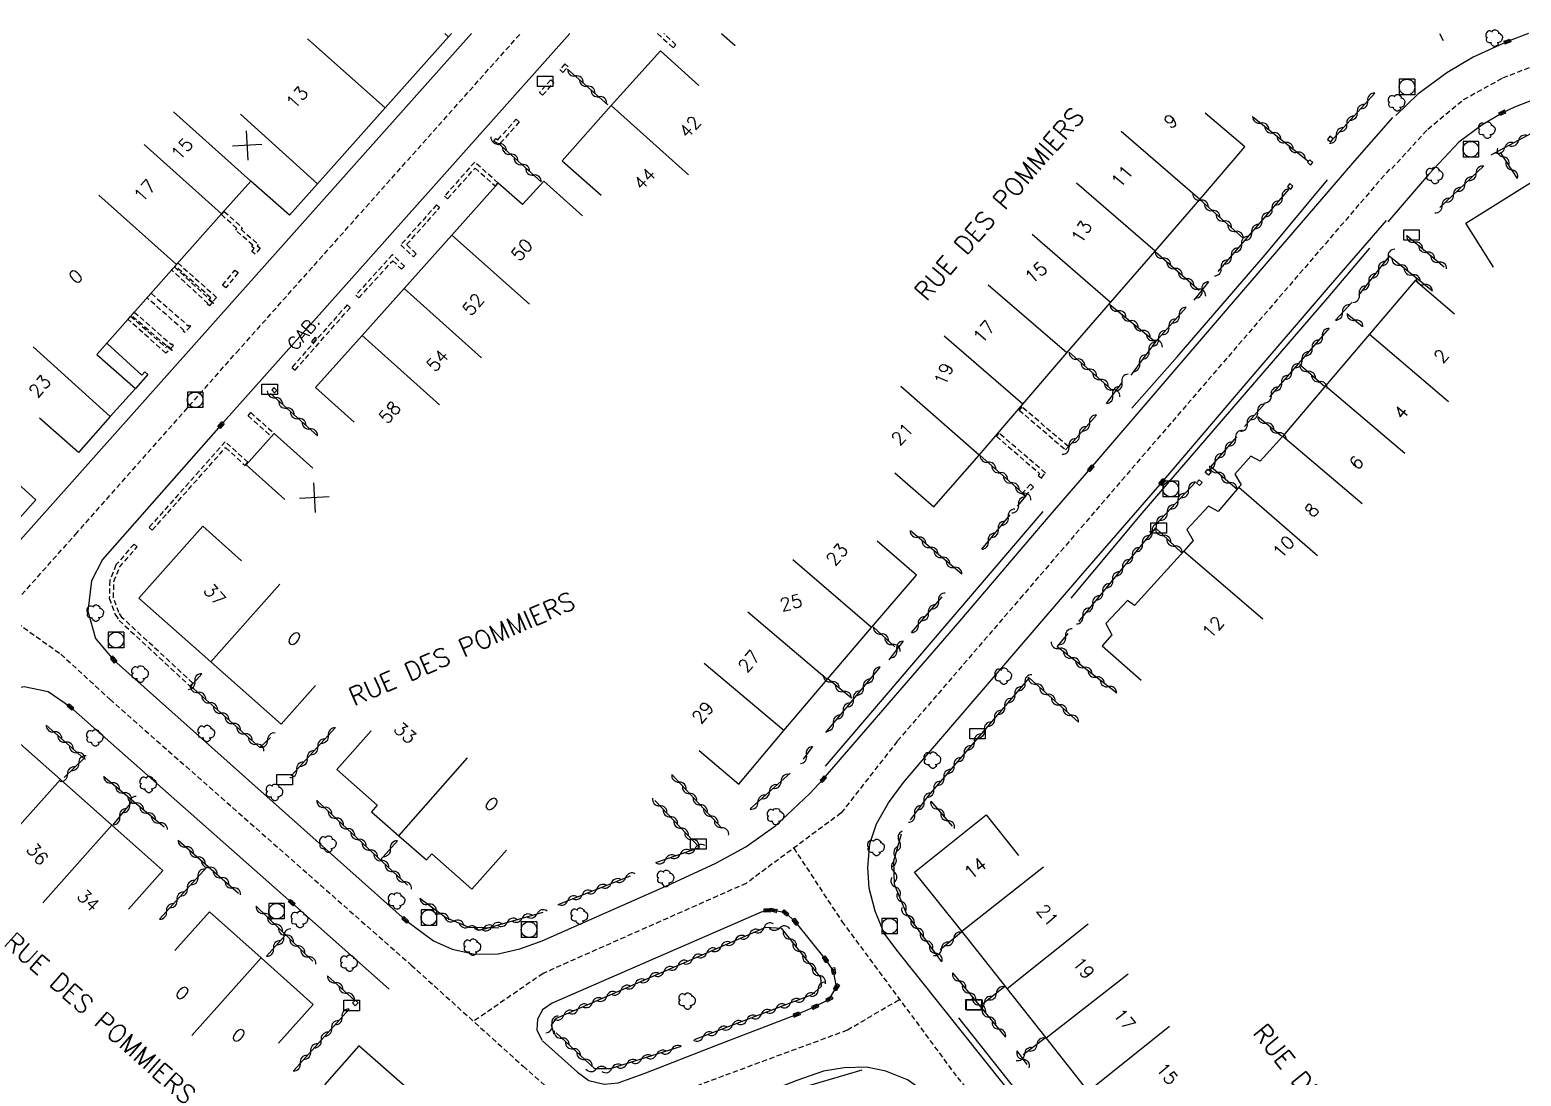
# Model space of a CAD drawing. Header units: millimetres. Extents: x 133000 to 134000, y 143000 to 144000.
# Drawn here: x 133441.8 to 133585.3, y 143899.7 to 144000.3 of the extents above; entities that cross this region are included whole.
import ezdxf
from ezdxf.enums import TextEntityAlignment as Align

# ---------------------------------------------------------------- set-up
doc = ezdxf.new("R2010")
doc.units = ezdxf.units.MM
doc.linetypes.add('DASHED', pattern=[0.75, 0.5, -0.25])
doc.layers.get('0').update_dxf_attribs({"linetype": 'CONTINUOUS'})
for name, color, linetype in [('W0001', 6, 'DASHED'), ('W0008', 7, 'CONTINUOUS'), ('W0100', 7, 'CONTINUOUS'), ('W0105', 7, 'CONTINUOUS'), ('W0112', 1, 'DASHED'), ('W0300', 7, 'CONTINUOUS'), ('W0302', 3, 'CONTINUOUS'), ('W0310', 3, 'CONTINUOUS'), ('W0322', 7, 'CONTINUOUS'), ('W0400', 7, 'CONTINUOUS'), ('W0420', 7, 'CONTINUOUS'), ('W0984', 7, 'CONTINUOUS'), ('W0989', 7, 'CONTINUOUS'), ('W0991', 7, 'CONTINUOUS'), ('W1102', 7, 'CONTINUOUS'), ('W1471', 7, 'CONTINUOUS')]:
    doc.layers.add(name, color=color, linetype=linetype)
doc.styles.get("Standard").update_dxf_attribs({"font": 'romans.shx', "width": 0.85})

# ---------------------------------------------------------------- blocks, each defined once
blk = doc.blocks.new('T1471')
at = {"color": 0, "linetype": 'Continuous', "flags": 128}
blk.add_lwpolyline([(-0.75, -0.5), (-0.75, 0.5), (0.75, 0.5), (0.75, -0.5), (-0.75, -0.5)], dxfattribs=at)
blk = doc.blocks.new('T300')
for p, q in [((-0.8, 0.51), (-0.86, 0.34)), ((-0.86, 0.34), (-0.86, 0.17)), ((-0.86, 0.17), (-0.74, 0.06)), ((-0.69, 0.63), (-0.8, 0.51)), ((-0.8, -0.06), (-0.74, 0.06)), ((-0.74, 0.06), (-0.69, 0.11)), ((-0.57, 0.69), (-0.69, 0.63)), ((-0.46, 0.69), (-0.57, 0.69)), ((-0.29, 0.63), (-0.46, 0.69)), ((-0.29, 0.63), (-0.17, 0.74)), ((-0.23, 0.57), (-0.29, 0.63)), ((-0.17, 0.74), (-0.06, 0.8)), ((-0.06, 0.8), (0.06, 0.8)), ((0.06, 0.8), (0.23, 0.74)), ((0.23, 0.74), (0.34, 0.63)), ((0.34, 0.63), (0.4, 0.51)), ((0.46, 0.46), (0.34, 0.46)), ((0.4, 0.51), (0.4, 0.46)), ((0.57, 0.4), (0.46, 0.46)), ((0.57, 0.4), (0.69, 0.29)), ((0.69, 0.29), (0.74, 0.17)), ((0.74, 0.06), (0.69, -0.17)), ((0.74, 0.17), (0.74, 0.06)), ((-0.8, -0.17), (-0.8, -0.06)), ((-0.8, -0.23), (-0.8, -0.17)), ((-0.74, -0.34), (-0.8, -0.23)), ((-0.69, -0.4), (-0.74, -0.34)), ((-0.51, -0.46), (-0.69, -0.4)), ((-0.4, -0.46), (-0.51, -0.46)), ((-0.4, -0.46), (-0.34, -0.46)), ((-0.34, -0.46), (-0.34, -0.4)), ((-0.34, -0.51), (-0.34, -0.46)), ((-0.29, -0.63), (-0.34, -0.51)), ((-0.17, -0.74), (-0.29, -0.63)), ((-0.06, -0.8), (-0.17, -0.74)), ((0.06, -0.8), (-0.06, -0.8)), ((0.17, -0.74), (0.06, -0.8)), ((0.23, -0.69), (0.17, -0.74)), ((0.29, -0.46), (0.23, -0.46)), ((0.29, -0.63), (0.23, -0.69)), ((0.46, -0.4), (0.29, -0.46)), ((0.34, -0.51), (0.29, -0.63)), ((0.34, -0.51), (0.34, -0.46)), ((0.57, -0.34), (0.46, -0.4)), ((0.63, -0.29), (0.57, -0.34)), ((0.69, -0.17), (0.63, -0.29))]:
    blk.add_line(p, q)
blk = doc.blocks.new('T420')
for p, q in [((0.75, 0.75), (-0.75, 0.75)), ((-0.75, 0.75), (-0.75, -0.75)), ((0.75, 0.75), (0.75, -0.75)), ((0.75, -0.75), (-0.75, -0.75))]:
    blk.add_line(p, q)
blk.add_ellipse((0, 0), major_axis=(-0.53, 0.53), ratio=1, start_param=3.926991, end_param=10.210176)
blk = doc.blocks.new('T400')
for p, q in [((-0.15, 0.3), (0.15, 0.3)), ((-0.15, -0.25), (-0.15, 0.3)), ((-0.15, 0.15), (0.15, 0.15)), ((-0.15, 0), (0.15, 0)), ((0.15, 0.3), (0.15, -0.25)), ((-0.15, -0.15), (0.15, -0.15)), ((-0.15, -0.25), (-0.15, -0.3)), ((-0.15, -0.3), (0.15, -0.3)), ((0.15, -0.3), (0.15, -0.25))]:
    blk.add_line(p, q)
blk = doc.blocks.new('t310o')
at = {"color": 0, "linetype": 'Continuous'}
for centre, start, end in [((-0.5, 0.38), 216.8699, 323.1304), ((0.5, -0.37), 36.8699, 143.1303)]:
    blk.add_arc(centre, 0.625, start, end, dxfattribs=at)
blk = doc.blocks.new('t991o')
at = {"color": 0, "linetype": 'Continuous'}
for p, q in [((-1, 1), (1, -1)), ((-1, -1), (1, 1))]:
    blk.add_line(p, q, dxfattribs=at)

msp = doc.modelspace()

# ---------------------------------------------------------------- linework, layer by layer
at = {"layer": 'W0001'}
for points in [[(133389.32, 143888), (133432.56, 143936.53), (133446.22, 143951.83), (133461.69, 143969.3), (133489.04, 144000)], [(133572.88, 143987), (133576.35, 143990.8), (133579.79, 143993.64), (133583.57, 143995.73), (133592.78, 143999.33), (133594.33, 144000)], [(133572.66, 143986.95), (133537.39, 143945.98), (133525.29, 143931.93), (133519.9, 143925.04), (133510.76, 143918.27), (133491.21, 143909.61), (133484.52, 143904.99)], [(133439.39, 143944.18), (133444.81, 143940.31), (133449.52, 143935.97), (133478.52, 143910.41), (133489.3, 143900.68), (133492.64, 143897.71), (133495.72, 143895.84), (133498.3, 143895.91), (133508.79, 143899.85)], [(133515.33, 143921.66), (133519.96, 143914.61), (133531.08, 143899.6), (133534.38, 143895.62), (133560.57, 143862.85), (133580.17, 143838.44), (133585.28, 143830.72)], [(133508.79, 143899.85), (133520.5, 143904.17), (133525.52, 143907.11)]]:
    msp.add_lwpolyline(points, dxfattribs=at)
at = {"layer": 'W0008'}
for points in [[(133493.78, 144000), (133460.21, 143962.33), (133448.83, 143949.4), (133447.77, 143947.37), (133447.39, 143944.46), (133448.13, 143941.82), (133449.88, 143939.78), (133477.94, 143914.76), (133480.66, 143912.74), (133482.47, 143911.93), (133484.63, 143911.46)], [(133467.01, 143980.56), (133484.33, 144000)], [(133586.03, 144000), (133584.01, 143999.22), (133580.7, 143997.73), (133578.19, 143996.22), (133575.4, 143994.16), (133573.26, 143992.1)], [(133615.4, 143952.62), (133614.76, 143954.99), (133608.59, 143977.14), (133604.45, 143992.07), (133603.16, 143994.71), (133601.41, 143996.36), (133598.46, 143997.6), (133595.42, 143997.08), (133584.7, 143992.93), (133583.53, 143992.37), (133581.55, 143991.19), (133579.32, 143989.55), (133576.44, 143986.48), (133572.5, 143981.9)], [(133484.71, 143911.46), (133486.89, 143911.5), (133488.97, 143911.98), (133491.11, 143912.73), (133503.6, 143918.25), (133507.84, 143920.2), (133510.73, 143921.77), (133513.6, 143923.82), (133516.88, 143926.92), (133518.18, 143928.3), (133531.32, 143943.47), (133540, 143953.67), (133543.92, 143958.19), (133557.27, 143973.74), (133569.34, 143987.76), (133572.97, 143991.91)], [(133541.81, 143891.11), (133525.26, 143911.85), (133524.05, 143913.49), (133523.16, 143915.58), (133522.59, 143917.8), (133522.46, 143919.79), (133522.66, 143922.08), (133523.3, 143923.99), (133524.44, 143926), (133525.9, 143927.96), (133527.71, 143930.13), (133543.14, 143948.08), (133550.78, 143956.86), (133558.88, 143966.33), (133566.99, 143975.81), (133572.36, 143982.02)], [(133467.01, 143980.56), (133417.62, 143925.2), (133413.91, 143920.97)], [(133476.4, 143908.08), (133467.03, 143916.41), (133445.73, 143935.22), (133443.58, 143936.69), (133441.28, 143937.17), (133438.61, 143936.61), (133436.2, 143935.17), (133422.78, 143920.27), (133403.75, 143898.92), (133392.1, 143885.8)], [(133507.84, 143902.66), (133515.61, 143905.66), (133517.39, 143906.42), (133518.75, 143907.14), (133519.44, 143908.3), (133519.16, 143909.85), (133518.38, 143910.98), (133515.49, 143914.58), (133514.53, 143915.42), (133513.41, 143915.67), (133512.8, 143915.66), (133512.2, 143915.49), (133492.1, 143906.76), (133491.17, 143906.09), (133490.68, 143905.2), (133490.6, 143904.17), (133491.08, 143903.19)], [(133491.17, 143903.11), (133494.52, 143900.1), (133495.62, 143899.3), (133497.09, 143898.94), (133498.45, 143899.1), (133500.93, 143899.98), (133507.84, 143902.66)], [(133576.63, 143837.92), (133563.11, 143854.87), (133555.91, 143863.85), (133541.92, 143881.29), (133532.06, 143893.74), (133530.86, 143895.23), (133529.85, 143896.45), (133528.25, 143898.01), (133526.28, 143899.37), (133524.2, 143900.22), (133522.32, 143900.59), (133520.17, 143900.53), (133518.19, 143900.21), (133515.64, 143899.31), (133502.69, 143894.26)]]:
    msp.add_lwpolyline(points, dxfattribs=at)
at = {"layer": 'W0100'}
for p, q in [((133582.67, 143977.52), (133580.02, 143981.76)), ((133469.06, 143970.24), (133469.42, 143970.65)), ((133469.42, 143970.65), (133469.31, 143970.8)), ((133487.69, 143921.45), (133484.37, 143917.7))]:
    msp.add_line(p, q, dxfattribs=at)
for points in [[(133466.81, 143982.54), (133469.52, 143985.53), (133476.02, 143992.84), (133482.11, 143999.68), (133482.39, 144000)], [(133508.37, 144000), (133509.69, 143998.83)], [(133506.21, 143994.99), (133502.5, 143998.34), (133497.77, 143993.09), (133493.05, 143987.76), (133496.79, 143984.45)], [(133525.06, 143957.76), (133528.82, 143954.47), (133533.18, 143959.45), (133537.39, 143964.35), (133541.62, 143969.28), (133545.82, 143974.12), (133550.1, 143979.05), (133554.4, 143984.02), (133558.73, 143989.09), (133554.92, 143992.33)], [(133580.02, 143981.76), (133585.66, 143985.28), (133591.17, 143988.67), (133596.9, 143992.2), (133601.48, 143984.79), (133597.23, 143982.16)], [(133466.81, 143982.54), (133463.09, 143985.81), (133460.26, 143982.65), (133455.92, 143977.79), (133448.27, 143969.13), (133451.98, 143965.86), (133449.55, 143963.17), (133446.5, 143959.71), (133442.75, 143963.02)], [(133495, 143982.46), (133491.29, 143985.81), (133489.23, 143983.55), (133486.88, 143985.61), (133482.42, 143980.61), (133477.84, 143975.48), (133473.8, 143970.96), (133469.31, 143965.94), (133473.04, 143962.61)], [(133578.93, 143973.01), (133575.12, 143976.25), (133570.73, 143971.08), (133566.51, 143966.12), (133562.4, 143961.28), (133560.21, 143958.87), (133559.31, 143959.34)], [(133469.06, 143970.24), (133468.95, 143970.39), (133469.31, 143970.8)], [(133469.06, 143958.2), (133465.34, 143961.54), (133462.63, 143958.51), (133466.35, 143955.18)], [(133559.31, 143959.34), (133557.79, 143957.63), (133558.39, 143956.6), (133558.18, 143956.36), (133556.18, 143954.04), (133555.25, 143954.55), (133553.17, 143952.3), (133553.76, 143951.25), (133552.87, 143950.2), (133548.14, 143945), (133547.44, 143945.48), (133545.37, 143943.27), (133545.93, 143942.16), (133545, 143941.1), (133548.77, 143937.81)], [(133419.2, 143929.1), (133442.41, 143955.15), (133438.68, 143958.47)], [(133462.2, 143949.3), (133458.46, 143952.62), (133452.31, 143945.7), (133459.24, 143939.56), (133466, 143933.57), (133469.32, 143937.31)], [(133506.22, 143931.04), (133510.05, 143927.82), (133514.38, 143932.98), (133518.54, 143937.88), (133522.83, 143942.88), (133527.15, 143947.91), (133523.36, 143951.17)], [(133451.32, 143915.77), (133454.63, 143919.51), (133449.71, 143923.87), (133444.76, 143928.27), (133439.77, 143932.68), (133438.64, 143931.42), (133433.85, 143926.1)], [(133474.68, 143932.95), (133471.37, 143929.21), (133475.24, 143925.79), (133474.71, 143925.15), (133477.34, 143922.84), (133479.98, 143920.52), (133480.51, 143921.12), (133484.37, 143917.7)], [(133551.86, 143896.05), (133547.95, 143892.92), (133543.67, 143898.28), (133539.64, 143903.4), (133535.86, 143908.16), (133531.51, 143913.67), (133526.97, 143919.35), (133533.84, 143924.86), (133536.96, 143920.96)], [(133465.74, 143902.9), (133469.08, 143906.62), (133464.08, 143911.1), (133459.12, 143915.54), (133455.79, 143911.82)], [(133487.1, 143890.59), (133480.3, 143896.64), (133473.49, 143902.65), (133470.18, 143898.9)]]:
    msp.add_lwpolyline(points, dxfattribs=at)
at = {"layer": 'W0105'}
msp.add_lwpolyline([(133449.26, 143970.2), (133452.61, 143967.15), (133452.9, 143967.47), (133453.18, 143967.22), (133451.99, 143965.86)], dxfattribs=at)
at = {"layer": 'W0112'}
for p, q in [((133502.23, 144000), (133503.72, 143998.63)), ((133493.32, 143997.07), (133492.83, 143996.54)), ((133492.83, 143996.54), (133493.12, 143996.26)), ((133491.95, 143995.53), (133490.86, 143994.33)), ((133490.86, 143994.33), (133491.16, 143994.06)), ((133486.86, 143989.78), (133488.63, 143991.76)), ((133567.23, 143989.88), (133566.91, 143990.11)), ((133567.01, 143989.58), (133567.23, 143989.88)), ((133565.29, 143987.58), (133564.99, 143987.85)), ((133484.64, 143987.63), (133481.73, 143984.37)), ((133486.87, 143985.64), (133484.64, 143987.63)), ((133565.07, 143987.34), (133565.29, 143987.58)), ((133563.37, 143985.31), (133563.07, 143985.56)), ((133563.16, 143985.04), (133563.37, 143985.31)), ((133480.96, 143983.52), (133477.52, 143979.68)), ((133463.98, 143979.35), (133463.5, 143978.78)), ((133477.52, 143979.68), (133478.73, 143978.52)), ((133476.72, 143978.73), (133473.18, 143974.83)), ((133477.88, 143977.61), (133476.72, 143978.73)), ((133458.96, 143974.02), (133455.47, 143977.26)), ((133461.86, 143977), (133460.68, 143975.55)), ((133460.68, 143975.55), (133460.37, 143975.8)), ((133472.36, 143973.91), (133467.05, 143967.89)), ((133454.92, 143969.25), (133451.24, 143972.53)), ((133467.05, 143967.89), (133467.35, 143967.63)), ((133465.31, 143965.95), (133465.1, 143965.74)), ((133465.1, 143965.74), (133465.38, 143965.45)), ((133537.02, 143963.79), (133541.5, 143959.96)), ((133462.82, 143963.24), (133465.07, 143961.24)), ((133460.63, 143960.74), (133453.3, 143952.5)), ((133462.81, 143958.76), (133460.63, 143960.74)), ((133539.55, 143957.73), (133535.1, 143961.56)), ((133541.5, 143959.96), (133541.76, 143960.27)), ((133539.16, 143957.25), (133539.55, 143957.73)), ((133554.94, 143957.79), (133555.19, 143958.1)), ((133555.19, 143958.1), (133555.5, 143957.85)), ((133537.63, 143955.51), (133538.41, 143956.38)), ((133538.41, 143956.38), (133538.11, 143956.65)), ((133554.08, 143956.78), (133554.34, 143957.09)), ((133554.34, 143957.09), (133554.65, 143956.83)), ((133450.42, 143943.55), (133457.23, 143937.24)), ((133473.16, 143907.05), (133472.88, 143906.77)), ((133473.43, 143906.78), (133473.16, 143907.05))]:
    msp.add_line(p, q, dxfattribs=at)
for points in [[(133503.72, 143998.63), (133503.99, 143998.92), (133502.82, 144000)], [(133493.12, 143996.26), (133493.61, 143996.8), (133493.32, 143997.07)], [(133491.16, 143994.06), (133492.24, 143995.26), (133491.95, 143995.53)], [(133488.63, 143991.76), (133488.92, 143991.49), (133486.94, 143989.27), (133486.77, 143989.37)], [(133486.48, 143989.65), (133486.66, 143989.89), (133486.86, 143989.78)], [(133486.77, 143989.37), (133486.8, 143989.41), (133486.48, 143989.65)], [(133566.91, 143990.11), (133566.69, 143989.82), (133567.01, 143989.58)], [(133564.99, 143987.85), (133564.77, 143987.61), (133565.07, 143987.34)], [(133481.73, 143984.37), (133482.03, 143984.1), (133484.67, 143987.06)], [(133484.67, 143987.06), (133486.61, 143985.34), (133486.87, 143985.64)], [(133563.07, 143985.56), (133562.85, 143985.3), (133563.16, 143985.04)], [(133478.08, 143979.7), (133481.26, 143983.25), (133480.96, 143983.52)], [(133461.74, 143981.25), (133460.26, 143982.58), (133460.53, 143982.88)], [(133460.53, 143982.88), (133462.26, 143981.32), (133462.15, 143981.16), (133463.81, 143979.71), (133463.71, 143979.58), (133463.98, 143979.35)], [(133463.5, 143978.78), (133463.19, 143979.04), (133463.42, 143979.31), (133463.17, 143979.51), (133463.27, 143979.65), (133461.63, 143981.08), (133461.74, 143981.25)], [(133478.73, 143978.52), (133479, 143978.81), (133478.08, 143979.7)], [(133459.24, 143974.58), (133455.8, 143977.64), (133456.06, 143977.93)], [(133456.06, 143977.93), (133459.8, 143974.62), (133459.11, 143973.82), (133458.92, 143973.96), (133458.96, 143974.02)], [(133473.18, 143974.83), (133473.48, 143974.57), (133476.74, 143978.15)], [(133476.74, 143978.15), (133477.6, 143977.32), (133477.88, 143977.61)], [(133455.47, 143977.26), (133455.74, 143977.55), (133459.52, 143974.05), (133459.49, 143974.03), (133459.05, 143974.36), (133459.24, 143974.58)], [(133460.37, 143975.8), (133461.55, 143977.25), (133461.86, 143977)], [(133453.52, 143974.99), (133457.11, 143971.85), (133457.18, 143971.94), (133457.29, 143971.81), (133456.74, 143971.25), (133456.61, 143971.35), (133456.65, 143971.45), (133453.16, 143974.53)], [(133467.35, 143967.63), (133472.66, 143973.65), (133472.36, 143973.91)], [(133451.24, 143972.53), (133451.51, 143972.83), (133454.9, 143969.8), (133455.06, 143969.96), (133455.55, 143969.57), (133455.49, 143969.5)], [(133455.49, 143969.5), (133451.6, 143972.9), (133451.86, 143973.21)], [(133451.86, 143973.21), (133455.44, 143970.08), (133455.48, 143970.14), (133455.65, 143969.99), (133454.92, 143969.25)], [(133465.38, 143965.45), (133465.59, 143965.67), (133465.31, 143965.95)], [(133462.82, 143963.24), (133463.08, 143963.54), (133465.34, 143961.54)], [(133541.76, 143960.27), (133537.28, 143964.09), (133537.02, 143963.79)], [(133535.1, 143961.56), (133534.84, 143961.26), (133538.99, 143957.68)], [(133453.3, 143952.5), (133453.6, 143952.23), (133460.66, 143960.18)], [(133460.66, 143960.18), (133462.54, 143958.46), (133462.81, 143958.76)], [(133538.99, 143957.68), (133538.85, 143957.5), (133539.16, 143957.25)], [(133555.5, 143957.85), (133555.25, 143957.53), (133554.94, 143957.79)], [(133538.11, 143956.65), (133537.33, 143955.77), (133537.63, 143955.51)], [(133554.65, 143956.83), (133554.38, 143956.52), (133554.08, 143956.78)], [(133451.85, 143950.9), (133450.11, 143948.89), (133449.51, 143947.38), (133449.47, 143945.68), (133450.03, 143944.12), (133450.42, 143943.55)], [(133450.46, 143948.68), (133452.15, 143950.64), (133451.85, 143950.9)], [(133457.23, 143937.24), (133457.5, 143937.53), (133450.72, 143943.81), (133450.39, 143944.31), (133449.87, 143945.75), (133449.91, 143947.3), (133450.46, 143948.68)], [(133472.88, 143906.77), (133473.14, 143906.5), (133473.43, 143906.78)]]:
    msp.add_lwpolyline(points, dxfattribs=at)
at = {"layer": 'W0302'}
for points in [[(133547.88, 143963.96), (133552.22, 143968.9), (133560.71, 143978.71), (133566.7, 143985.92)], [(133542.04, 143945.68), (133548.87, 143953.88), (133566.74, 143974.57), (133570.77, 143979.35)], [(133518.39, 143929.54), (133522.57, 143934.42), (133539.34, 143954.03)], [(133543.46, 143890.29), (133539.42, 143894.97), (133531.22, 143905.32)], [(133521.9, 143900.29), (133515.12, 143898.33), (133508.88, 143895.9)]]:
    msp.add_lwpolyline(points, dxfattribs=at)
at = {"layer": 'W0310'}
for p, q in [((133493.57, 143996.57), (133497.44, 143993.15)), ((133571.24, 143994.27), (133567.28, 143989.89)), ((133559.49, 143992.01), (133564.8, 143987.74)), ((133587.27, 143990.88), (133582.42, 143988.29)), ((133491.04, 143985.72), (133486.88, 143989.44)), ((133584.97, 143986.05), (133583.33, 143988.57)), ((133581.72, 143987.25), (133577.52, 143983.25)), ((133562.99, 143985.04), (133556.16, 143977.11)), ((133558.59, 143980.3), (133554.41, 143984.04)), ((133574.32, 143980.56), (133577.92, 143977.56)), ((133550.1, 143979.04), (133554.35, 143975.3)), ((133555.25, 143976.11), (133553.82, 143974.35)), ((133545.76, 143973.94), (133550.16, 143970.36)), ((133567.46, 143972.44), (133569.05, 143974.14)), ((133568.57, 143973.06), (133570.02, 143971.86)), ((133566.87, 143971.65), (133561.12, 143965.06)), ((133541.83, 143969.34), (133546.02, 143965.68)), ((133564.03, 143968.16), (133566.44, 143966.04)), ((133545.43, 143964.42), (133546.94, 143966.45)), ((133469.5, 143961.3), (133464.99, 143965.37)), ((133544.46, 143963.3), (133541.77, 143960.24)), ((133560.63, 143964.37), (133558.7, 143962.19)), ((133560, 143963.16), (133562.26, 143961.31)), ((133554.01, 143956.85), (133550.21, 143952.82)), ((133533.42, 143950.4), (133536.17, 143953.71)), ((133531.52, 143948.01), (133526.6, 143952.14)), ((133526.67, 143942.39), (133529.62, 143945.83)), ((133523, 143942.92), (133525.05, 143941.03)), ((133525.86, 143941.56), (133524.5, 143939.76)), ((133523.63, 143939.06), (133518.38, 143932.77)), ((133520.89, 143936.08), (133518.6, 143937.95)), ((133471.22, 143933.24), (133466.97, 143928.61)), ((133517.13, 143931.42), (133516.25, 143930.2)), ((133511.14, 143925.42), (133514.99, 143928.86)), ((133448.94, 143928.56), (133454.75, 143923.69)), ((133503.6, 143928.74), (133508.42, 143923.57)), ((133449.85, 143923.9), (133451.67, 143926.15)), ((133469.43, 143926.25), (133478.16, 143918.09)), ((133528.51, 143926.18), (133530.58, 143923.78)), ((133456.08, 143922.43), (133461.9, 143917.34)), ((133477.19, 143922.36), (133475.54, 143920.51)), ((133454.31, 143914.82), (133458.85, 143919.84)), ((133492.65, 143916.24), (133499.62, 143918.99)), ((133463.61, 143916.07), (133469.04, 143910.8)), ((133485.34, 143913.82), (133491.21, 143915.49)), ((133464.61, 143911.26), (133466.32, 143913.18)), ((133531.49, 143913.56), (133529.43, 143911.88)), ((133473.06, 143907.05), (133470.46, 143909.39)), ((133530.61, 143909.65), (133535.67, 143903.52)), ((133535.61, 143908.33), (133533.51, 143906.64)), ((133467.18, 143900.23), (133472.54, 143906.18)), ((133539.53, 143903.38), (133537.42, 143901.77)), ((133536.81, 143902.15), (133537.77, 143900.85))]:
    msp.add_line(p, q, dxfattribs=at)
for points in [[(133576.79, 143975.22), (133572.63, 143978.58), (133569.68, 143974.83)], [(133553.1, 143973.66), (133550.15, 143970.34), (133547.76, 143967.15)], [(133558, 143956.15), (133555.46, 143958.34), (133557.98, 143961.22)], [(133533.27, 143959.42), (133537.68, 143955.52), (133536.84, 143954.54)], [(133552.71, 143950.03), (133550.13, 143952.45), (133542.72, 143943.46)], [(133546.41, 143936.57), (133540.69, 143941.03), (133541.75, 143942.29)], [(133458.36, 143938.43), (133457.32, 143937.24), (133463.95, 143931.33), (133464.98, 143932.29)], [(133542.74, 143933.77), (133537.98, 143938.04), (133528.26, 143926.67), (133526.53, 143924.37)], [(133443.39, 143933.49), (133447.01, 143930.29), (133445.12, 143928.46)], [(133502.05, 143920.26), (133506.26, 143921.72), (133501.96, 143926.25)], [(133529.6, 143910.73), (133526.17, 143915.38), (133525.04, 143918.16), (133524.97, 143920.44), (133525.71, 143923.04)], [(133479.35, 143916.85), (133481.84, 143914.97), (133484.06, 143914.07), (133486.97, 143913.98)], [(133492.28, 143903.75), (133492.03, 143904.64), (133492.51, 143905.29), (133512.64, 143914.05), (133514.12, 143913.95), (133517.9, 143909.21), (133517.96, 143908.34), (133517.08, 143907.55), (133505.76, 143903.22)], [(133504.51, 143902.57), (133497.68, 143900.43), (133496.18, 143900.42), (133492.47, 143903.89)]]:
    msp.add_lwpolyline(points, dxfattribs=at)
at = {"layer": 'W0322'}
msp.add_line((133577.46, 144000), (133577.82, 143999.34), dxfattribs=at)
at = {"layer": 'W1102'}
for p, q in [((133476.02, 143992.84), (133468.55, 143999.49)), ((133482.11, 143999.68), (133481.75, 144000)), ((133463.09, 143985.81), (133455.64, 143992.48)), ((133469.52, 143985.53), (133462.11, 143992.25)), ((133497.77, 143993.09), (133505.2, 143986.4)), ((133554.4, 143984.02), (133546.84, 143990.56)), ((133460.26, 143982.65), (133452.81, 143989.32)), ((133550.1, 143979.05), (133542.55, 143985.6)), ((133455.92, 143977.79), (133448.46, 143984.46)), ((133482.42, 143980.61), (133489.89, 143973.96)), ((133545.82, 143974.12), (133538.27, 143980.67)), ((133477.84, 143975.48), (133485.3, 143968.82)), ((133541.62, 143969.28), (133534.03, 143975.79)), ((133473.8, 143970.96), (133481.26, 143964.3)), ((133537.39, 143964.35), (133529.81, 143970.88)), ((133570.73, 143971.08), (133578.34, 143964.61)), ((133449.55, 143963.17), (133442.13, 143969.87)), ((133533.18, 143959.45), (133525.65, 143966.04)), ((133566.51, 143966.12), (133574.13, 143959.65)), ((133562.4, 143961.28), (133570.02, 143954.81)), ((133558.18, 143956.36), (133565.73, 143949.8)), ((133522.83, 143942.88), (133515.23, 143949.39)), ((133552.87, 143950.2), (133560.47, 143943.7)), ((133459.24, 143939.56), (133465.87, 143947.05)), ((133518.54, 143937.88), (133510.92, 143944.35)), ((133514.38, 143932.98), (133506.72, 143939.41)), ((133477.34, 143922.84), (133483.94, 143930.35)), ((133444.76, 143928.27), (133438.12, 143920.8)), ((133449.71, 143923.87), (133443.08, 143916.39)), ((133531.51, 143913.67), (133539.36, 143919.86)), ((133535.86, 143908.16), (133543.68, 143914.38)), ((133464.08, 143911.1), (133457.4, 143903.65)), ((133539.64, 143903.4), (133547.5, 143909.58)), ((133543.67, 143898.28), (133551.48, 143904.52))]:
    msp.add_line(p, q, dxfattribs=at)

# ---------------------------------------------------------------- block references
at = {"layer": 'W0300'}
for p in [(133582.79, 143999.55), (133573.4, 143993.33), (133582.08, 143990.7), (133577.05, 143986.33), (133448.17, 143944.25), (133452.48, 143938.4), (133535.55, 143938.18), (133458.86, 143932.68), (133448.13, 143932.26), (133528.72, 143930.12), (133453.27, 143927.78), (133465.41, 143927.02), (133513.63, 143924.68), (133470.55, 143922.04), (133523.3, 143921.71), (133503.05, 143918.74), (133477.16, 143916.57), (133467.82, 143914.79), (133494.75, 143915.1), (133484.46, 143912.12), (133472.59, 143910.58), (133505.12, 143906.95)]:
    msp.add_blockref('T300', p, dxfattribs=at)
at = {"layer": 'W0310'}
for p, rotation in [((133494.32, 143995.91), 318.4980284790781), ((133495.45, 143994.92), 318.4980284790781), ((133496.57, 143993.92), 318.4980284790781), ((133570.57, 143993.53), 227.8569126820721), ((133560.27, 143991.38), 321.2153127926674), ((133568.55, 143991.3), 227.8569126820721), ((133569.56, 143992.42), 227.8569126820721), ((133561.44, 143990.44), 321.2153127926674), ((133567.55, 143990.19), 227.8569126820721), ((133486.94, 143989.39), 138.2752182606526), ((133488.06, 143988.39), 138.2752182606526), ((133562.61, 143989.5), 321.2153127926674), ((133563.78, 143988.57), 321.2153127926674), ((133583.74, 143989), 208.0700700016482), ((133583.6, 143988.15), 123.2305336459613), ((133585.07, 143989.7), 208.0700700016482), ((133489.18, 143987.39), 138.2752182606526), ((133584.43, 143986.89), 123.2305336459613), ((133490.3, 143986.39), 138.2752182606526), ((133579.91, 143985.52), 223.5594309232339), ((133581, 143986.56), 223.5594309232339), ((133554.49, 143983.97), 138.2270270081235), ((133562.34, 143984.28), 229.2319002412803), ((133578.83, 143984.49), 223.5594309232339), ((133555.61, 143982.97), 138.2270270081235), ((133561.36, 143983.14), 229.2319002412803), ((133577.74, 143983.46), 223.5594309232339), ((133556.73, 143981.97), 138.2270270081235), ((133560.38, 143982.01), 229.2319002412803), ((133557.85, 143980.97), 138.2270270081235), ((133558.42, 143979.73), 229.2319002412803), ((133559.4, 143980.87), 229.2319002412803), ((133575.08, 143979.92), 320.200748669418), ((133550.85, 143978.38), 318.6065317176439), ((133557.44, 143978.6), 229.2319002412803), ((133572.54, 143978.47), 231.8318791349068), ((133576.24, 143978.96), 320.200748669418), ((133551.97, 143977.39), 318.6065317176439), ((133556.46, 143977.46), 229.2319002412803), ((133571.61, 143977.29), 231.8318791349068), ((133573.68, 143977.73), 141.0443481958116), ((133577.39, 143978), 320.200748669418), ((133553.1, 143976.4), 318.6065317176439), ((133554.22, 143975.41), 318.6065317176439), ((133554.62, 143975.34), 230.8400468205827), ((133570.68, 143976.11), 231.8318791349068), ((133574.85, 143976.79), 141.0443481958116), ((133576.01, 143975.85), 141.0443481958116), ((133569.76, 143974.93), 231.8318791349068), ((133546.53, 143973.31), 320.9521366229944), ((133552.43, 143972.91), 228.3364380508351), ((133568.14, 143973.17), 46.84540835595512), ((133547.7, 143972.36), 320.9521366229944), ((133548.86, 143971.42), 320.9521366229944), ((133551.44, 143971.79), 228.3364380508351), ((133569.34, 143972.42), 320.2608034959962), ((133550.03, 143970.47), 320.9521366229944), ((133550.44, 143970.67), 228.3364380508351), ((133565.22, 143969.76), 228.894667399243), ((133566.21, 143970.89), 228.894667399243), ((133542.59, 143968.68), 318.8092056425359), ((133548.61, 143968.29), 233.1242860004966), ((133549.51, 143969.49), 233.1242860004966), ((133564.24, 143968.63), 228.894667399243), ((133543.72, 143967.7), 318.8092056425359), ((133563.25, 143967.5), 228.894667399243), ((133564.78, 143967.5), 318.6897097936716), ((133544.85, 143966.71), 318.8092056425359), ((133545.97, 143965.72), 318.8092056425359), ((133546.03, 143965.22), 53.51969258106023), ((133546.92, 143966.43), 53.51969258106023), ((133561.28, 143965.24), 228.894667399243), ((133562.27, 143966.37), 228.894667399243), ((133565.91, 143966.51), 318.6897097936716), ((133465.42, 143964.98), 137.9362580058858), ((133466.53, 143963.98), 137.9362580058858), ((133467.65, 143962.97), 137.9362580058858), ((133543.8, 143962.55), 228.8390733198243), ((133558.97, 143962.5), 228.4859307429285), ((133559.97, 143963.62), 228.4859307429285), ((133560.77, 143962.53), 320.8774229646593), ((133468.76, 143961.97), 137.9362580058858), ((133542.81, 143961.42), 228.8390733198243), ((133557.86, 143961.08), 48.73659459683515), ((133561.94, 143961.58), 320.8774229646593), ((133541.82, 143960.29), 228.8390733198243), ((133556.87, 143959.95), 48.73659459683515), ((133534.02, 143958.76), 318.5766638860359), ((133555.88, 143958.83), 48.73659459683515), ((133535.15, 143957.76), 318.5766638860359), ((133536.27, 143956.77), 318.5766638860359), ((133556.11, 143957.78), 139.2617942998385), ((133557.24, 143956.8), 139.2617942998385), ((133537.4, 143955.78), 318.5766638860359), ((133553.32, 143956.12), 226.6891214381401), ((133536.96, 143954.67), 229.5378441527665), ((133551.27, 143953.94), 226.6891214381401), ((133552.3, 143955.03), 226.6891214381401), ((133535.02, 143952.32), 50.32427447757396), ((133535.98, 143953.48), 50.32427447757396), ((133550.24, 143952.85), 226.6891214381401), ((133527.3, 143951.55), 140.026493630418), ((133534.06, 143951.17), 50.32427447757396), ((133548.88, 143950.94), 230.5213494081622), ((133549.83, 143952.1), 230.5213494081622), ((133550.89, 143951.74), 136.820299348197), ((133528.45, 143950.58), 140.026493630418), ((133529.6, 143949.62), 140.026493630418), ((133547.93, 143949.78), 230.5213494081622), ((133551.98, 143950.71), 136.820299348197), ((133530.75, 143948.66), 140.026493630418), ((133546.97, 143948.62), 230.5213494081622), ((133546.02, 143947.46), 230.5213494081622), ((133529.27, 143945.42), 49.32479484981764), ((133544.11, 143945.15), 230.5213494081622), ((133545.07, 143946.31), 230.5213494081622), ((133528.3, 143944.29), 49.32479484981764), ((133543.16, 143943.99), 230.5213494081622), ((133527.32, 143943.15), 49.32479484981764), ((133523.73, 143942.24), 317.3139700303699), ((133524.84, 143941.23), 317.3139700303699), ((133541.49, 143941.98), 49.61033691494032), ((133525.25, 143940.76), 232.8556655420332), ((133540.89, 143940.87), 142.0821936995305), ((133542.08, 143939.95), 142.0821936995305), ((133522.99, 143938.29), 230.1433583231301), ((133543.26, 143939.03), 142.0821936995305), ((133544.44, 143938.11), 142.0821936995305), ((133457.7, 143937.68), 228.9162274469335), ((133458, 143936.63), 318.2967549727698), ((133518.95, 143937.66), 140.8074585857654), ((133520.11, 143936.71), 140.8074585857654), ((133522.03, 143937.14), 230.1433583231301), ((133537.59, 143937.57), 229.4332006756326), ((133538.65, 143937.44), 138.1522026689706), ((133545.62, 143937.19), 142.0821936995305), ((133459.12, 143935.63), 318.2967549727698), ((133521.07, 143935.99), 230.1433583231301), ((133535.64, 143935.3), 229.4332006756326), ((133536.61, 143936.43), 229.4332006756326), ((133539.76, 143936.44), 138.1522026689706), ((133540.88, 143935.44), 138.1522026689706), ((133460.24, 143934.63), 318.2967549727698), ((133519.14, 143933.68), 230.1433583231301), ((133520.1, 143934.84), 230.1433583231301), ((133534.66, 143934.15), 229.4332006756326), ((133542, 143934.44), 138.1522026689706), ((133444.14, 143932.83), 318.5350749266933), ((133461.36, 143933.64), 318.2967549727698), ((133462.48, 143932.64), 318.2967549727698), ((133470.55, 143932.5), 227.4317956610554), ((133533.68, 143933.02), 229.4332006756326), ((133445.26, 143931.84), 318.5350749266933), ((133463.6, 143931.64), 318.2967549727698), ((133464.71, 143932.04), 42.902393068157), ((133469.53, 143931.4), 227.4317956610554), ((133532.71, 143931.88), 229.4332006756326), ((133446.38, 143930.84), 318.5350749266933), ((133446.52, 143929.83), 224.1683613045195), ((133468.52, 143930.29), 227.4317956610554), ((133516.55, 143930.61), 234.143481449364), ((133530.76, 143929.6), 229.4332006756326), ((133531.73, 143930.74), 229.4332006756326), ((133445.45, 143928.78), 224.1683613045195), ((133467.5, 143929.19), 227.4317956610554), ((133504.28, 143928.01), 313.0326469063421), ((133514.12, 143928.08), 41.81227932368935), ((133529.78, 143928.46), 229.4332006756326), ((133449.7, 143927.92), 320.0753442010911), ((133450.85, 143926.96), 320.0753442010911), ((133505.3, 143926.91), 313.0326469063421), ((133513, 143927.08), 41.81227932368935), ((133528.81, 143927.32), 229.4332006756326), ((133451.42, 143925.84), 51.00317977353297), ((133452, 143925.99), 320.0753442010911), ((133470.16, 143925.57), 316.9228038175078), ((133502.44, 143925.74), 133.5013041090172), ((133506.33, 143925.81), 313.0326469063421), ((133511.89, 143926.08), 41.81227932368935), ((133527.86, 143926.15), 233.1580101514099), ((133529.17, 143925.42), 310.6424749828482), ((133450.48, 143924.68), 51.00317977353297), ((133453.15, 143925.03), 320.0753442010911), ((133454.3, 143924.07), 320.0753442010911), ((133471.26, 143924.54), 316.9228038175078), ((133503.47, 143924.66), 133.5013041090172), ((133507.35, 143924.72), 313.0326469063421), ((133508.38, 143923.62), 313.0326469063421), ((133526.97, 143924.95), 233.1580101514099), ((133530.14, 143924.29), 310.6424749828482), ((133472.35, 143923.52), 316.9228038175078), ((133473.45, 143922.49), 316.9228038175078), ((133504.5, 143923.57), 133.5013041090172), ((133505.54, 143922.48), 133.5013041090172), ((133525.5, 143922.31), 73.9846055098451), ((133456.83, 143921.77), 318.83490686947), ((133474.54, 143921.47), 316.9228038175078), ((133476.52, 143921.61), 228.2587777829721), ((133505.83, 143921.57), 19.22443304053793), ((133525.09, 143920.86), 73.9846055098451), ((133457.96, 143920.79), 318.83490686947), ((133459.09, 143919.8), 318.83490686947), ((133475.64, 143920.45), 316.9228038175078), ((133476.73, 143919.42), 316.9228038175078), ((133503, 143920.58), 19.22443304053793), ((133504.41, 143921.08), 19.22443304053793), ((133525, 143919.38), 91.90747249627809), ((133458, 143918.9), 47.86976317696728), ((133460.22, 143918.81), 318.83490686947), ((133477.83, 143918.4), 316.9228038175078), ((133497.77, 143918.26), 21.47466228802271), ((133499.16, 143918.81), 21.47466228802271), ((133525.15, 143917.9), 111.9821476694607), ((133455.99, 143916.68), 47.86976317696728), ((133456.99, 143917.79), 47.86976317696728), ((133461.35, 143917.82), 318.83490686947), ((133494.97, 143917.16), 21.47466228802271), ((133496.37, 143917.71), 21.47466228802271), ((133525.71, 143916.51), 111.9821476694607), ((133454.98, 143915.57), 47.86976317696728), ((133464.33, 143915.37), 315.8416393224424), ((133480.15, 143916.25), 323.0272758305909), ((133481.35, 143915.35), 323.0272758305909), ((133493.58, 143916.61), 21.47466228802271), ((133526.33, 143915.16), 126.4692064041819), ((133465.41, 143914.33), 315.8416393224424), ((133482.66, 143914.64), 337.9758384356547), ((133484.05, 143914.08), 337.9758384356547), ((133486.3, 143914.1), 15.86414634752662), ((133487.75, 143914.51), 15.86414634752662), ((133489.19, 143914.92), 15.86414634752662), ((133490.63, 143915.33), 15.86414634752662), ((133512.46, 143913.98), 23.53102289796302), ((133527.22, 143913.95), 126.4692064041819), ((133466.27, 143913.13), 48.28126707130615), ((133466.48, 143913.28), 315.8416393224424), ((133467.56, 143912.24), 315.8416393224424), ((133485.55, 143914.03), 358.2070476372542), ((133509.71, 143912.78), 23.53102289796302), ((133511.09, 143913.38), 23.53102289796302), ((133513.95, 143913.96), 355.9911986600408), ((133514.95, 143912.91), 308.578555784988), ((133528.11, 143912.74), 126.4692064041819), ((133530.71, 143912.93), 219.1147860445523), ((133465.27, 143912.01), 48.28126707130615), ((133468.63, 143911.19), 315.8416393224424), ((133505.59, 143910.98), 23.53102289796302), ((133506.96, 143911.58), 23.53102289796302), ((133508.34, 143912.18), 23.53102289796302), ((133515.88, 143911.74), 308.578555784988), ((133529.01, 143911.54), 126.4692064041819), ((133529.55, 143911.98), 219.1147860445523), ((133502.84, 143909.79), 23.53102289796302), ((133504.21, 143910.39), 23.53102289796302), ((133516.82, 143910.57), 308.578555784988), ((133517.75, 143909.39), 308.578555784988), ((133471.2, 143908.72), 137.8716474001162), ((133500.09, 143908.59), 23.53102289796302), ((133501.46, 143909.19), 23.53102289796302), ((133517.68, 143908.08), 221.8105735245209), ((133531.25, 143908.88), 309.5019477407086), ((133472.32, 143907.72), 137.8716474001162), ((133495.96, 143906.79), 23.53102289796302), ((133497.34, 143907.39), 23.53102289796302), ((133498.71, 143907.99), 23.53102289796302), ((133515.02, 143906.76), 200.9303361762323), ((133516.42, 143907.3), 200.9303361762323), ((133532.2, 143907.73), 309.5019477407086), ((133533.16, 143906.57), 309.5019477407086), ((133533.66, 143906.76), 218.7928540073231), ((133534.83, 143907.7), 218.7928540073231), ((133471.87, 143905.43), 47.93663482901811), ((133493.21, 143905.59), 23.53102289796302), ((133494.59, 143906.19), 23.53102289796302), ((133512.22, 143905.69), 200.9303361762323), ((133513.62, 143906.23), 200.9303361762323), ((133534.11, 143905.41), 309.5019477407086), ((133470.86, 143904.32), 47.93663482901811), ((133492.07, 143904.7), 53.32919253113759), ((133508.02, 143904.08), 200.9303361762323), ((133509.42, 143904.62), 200.9303361762323), ((133510.82, 143905.15), 200.9303361762323), ((133535.07, 143904.25), 309.5019477407086), ((133468.85, 143902.09), 47.93663482901811), ((133469.86, 143903.2), 47.93663482901811), ((133493.01, 143903.39), 136.9539467420846), ((133494.1, 143902.36), 136.9539467420846), ((133506.62, 143903.55), 200.9303361762323), ((133538.73, 143902.77), 217.4881498173862), ((133467.85, 143900.98), 47.93663482901811), ((133495.2, 143901.34), 136.9539467420846), ((133500.69, 143901.37), 197.3741746027522), ((133502.13, 143901.82), 197.3741746027522), ((133503.56, 143902.27), 197.3741746027522), ((133537.54, 143901.86), 217.4881498173862), ((133537.4, 143901.34), 306.2822235331686), ((133496.34, 143900.42), 180.2670720754309), ((133497.83, 143900.48), 197.3741746027522), ((133499.26, 143900.92), 197.3741746027522)]:
    msp.add_blockref('t310o', p, dxfattribs=dict(at, rotation=rotation))
at = {"layer": 'W0400'}
for p, rotation in [((133584.01, 143999.22), 291.0028780054595), ((133583.53, 143992.37), 115.785516970506), ((133460.21, 143962.33), 138.2982617478237), ((133543.92, 143958.19), 319.0491770143479), ((133550.78, 143956.86), 138.9750341093766), ((133449.88, 143939.78), 220.4782460748919), ((133445.73, 143935.22), 48.55076200321646), ((133518.18, 143928.3), 316.6051323261821), ((133467.03, 143916.41), 48.37064832459033), ((133477.94, 143914.76), 228.2856099274693), ((133512.8, 143915.66), 90.83059386251207), ((133513.41, 143915.67), 77.2957928410807), ((133514.53, 143915.42), 49.06694665059537), ((133515.49, 143914.58), 38.7719783428467), ((133518.38, 143910.98), 34.47484347715447), ((133519.16, 143909.85), 10.07298593968121), ((133518.75, 143907.14), 297.9988173039639), ((133519.44, 143908.3), 329.2407303347779), ((133515.61, 143905.66), 291.0878516606071), ((133517.39, 143906.42), 293.0554796720374)]:
    msp.add_blockref('T400', p, dxfattribs=dict(at, rotation=rotation))
at = {"layer": 'W0420'}
for p in [(133574.35, 143994.85), (133580.49, 143988.87), (133457.73, 143964.77), (133551.61, 143956.2), (133450.12, 143941.68), (133465.56, 143915.59), (133480.22, 143914.96), (133489.86, 143913.82), (133524.55, 143914.15)]:
    msp.add_blockref('T420', p, dxfattribs=at)
at = {"layer": 'W0991', "rotation": 228.1525794168347}
for p in [(133462.73, 143989.24), (133469.2, 143955.36)]:
    msp.add_blockref('t991o', p, dxfattribs=at)
at = {"layer": 'W1471'}
for p in [(133491.41, 143995.39), (133574.78, 143980.62), (133464.91, 143965.77), (133550.44, 143952.44), (133533.02, 143932.67), (133466.34, 143928.25), (133506.14, 143922.04), (133472.78, 143906.52), (133532.66, 143906.6), (133532.7, 143906.57)]:
    msp.add_blockref('T1471', p, dxfattribs=at)

# ---------------------------------------------------------------- texts
at = {"layer": 'W0984'}
msp.add_text('CAB.', height=1.25, rotation=49.2024, dxfattribs=at).set_placement((133468.15, 143971.23), align=Align.MIDDLE)
at = {"layer": 'W0989'}
for s, rotation, p in [('RUE DES POMMIERS', 49.2777, (133535.1, 143983.61)), ('RUE DES POMMIERS', 23.8906, (133483.4, 143940.84)), ('RUE DES POMMIERS', 318.6104, (133448.59, 143905.3)), ('RUE DES CERISIERS', 308.6258, (133567.38, 143895.31))]:
    msp.add_text(s, height=1.75, rotation=rotation, dxfattribs=at).set_placement(p, align=Align.MIDDLE)
at = {"layer": 'W0991'}
for s, height, rotation, p in [('13', 1.25, 48.3587, (133467.54, 143993.84)), ('9', 1.25, 35.7812, (133551.6, 143991.57)), ('42', 1.25, 47.9977, (133505.34, 143991.03)), ('15', 1.25, 48.1611, (133456.46, 143988.9)), ('44', 1.25, 45.4083, (133500.97, 143986.02)), ('11', 1.25, 49.1466, (133546.94, 143986.27)), ('17', 1.25, 48.1714, (133452.87, 143984.89)), ('13', 1.25, 58.3556, (133543.03, 143980.93)), ('50', 1.25, 48.9949, (133489.16, 143979.2)), ('15', 1.25, 39.992, (133538.64, 143977)), ('0', 1.25, 47.915, (133446.23, 143976.63)), ('52', 1.25, 49.4288, (133484.48, 143973.95)), ('17', 1.25, 49.3592, (133533.65, 143971.32)), ('54', 1.25, 48.2285, (133481.04, 143968.56)), ('2', 1.25, 49.6349, (133577.64, 143968.98)), ('19', 1.25, 66.7122, (133529.76, 143967.25)), ('23', 1.25, 48.579, (133442.78, 143966.07)), ('58', 1.25, 48.3593, (133476.45, 143963.56)), ('4', 1.25, 49.6458, (133573.78, 143963.57)), ('21', 1.25, 47.1304, (133525.78, 143961.48)), ('6', 1.25, 49.6708, (133569.47, 143958.73)), ('8', 1.25, 49.6708, (133565.18, 143954.15)), ('23', 1.25, 49.2888, (133519.49, 143949.89)), ('10', 1.249, 49.2243, (133562.48, 143950.63)), ('37', 1.25, 312.2494, (133459.61, 143946.02)), ('25', 1.25, 14.0609, (133515.07, 143945.26)), ('12', 1.249, 47.7895, (133555.69, 143942.9)), ('0', 1.25, 321.4729, (133467.27, 143941.8)), ('27', 1.25, 49.6514, (133511.03, 143939.63)), ('29', 1.25, 49.9915, (133506.58, 143934.7)), ('33', 1.25, 318.5377, (133477.94, 143932.74)), ('0', 1.25, 316.0851, (133486.26, 143925.9)), ('36', 1.249, 310.6076, (133442.56, 143921.1)), ('14', 1.249, 38.7049, (133532.8, 143919.72)), ('34', 1.249, 315.5707, (133447.46, 143916.63)), ('21', 1.25, 311.0554, (133539.75, 143915.21)), ('19', 1.25, 308.4982, (133543.23, 143910.13)), ('0', 1.25, 316.1725, (133456.5, 143907.73)), ('17', 1.25, 308.1973, (133547.16, 143905.17)), ('0', 1.25, 318.1325, (133461.91, 143903.65)), ('15', 1.25, 308.6467, (133551.28, 143899.97))]:
    msp.add_text(s, height=height, rotation=rotation, dxfattribs=at).set_placement(p, align=Align.MIDDLE)

doc.saveas('drawing.dxf')
